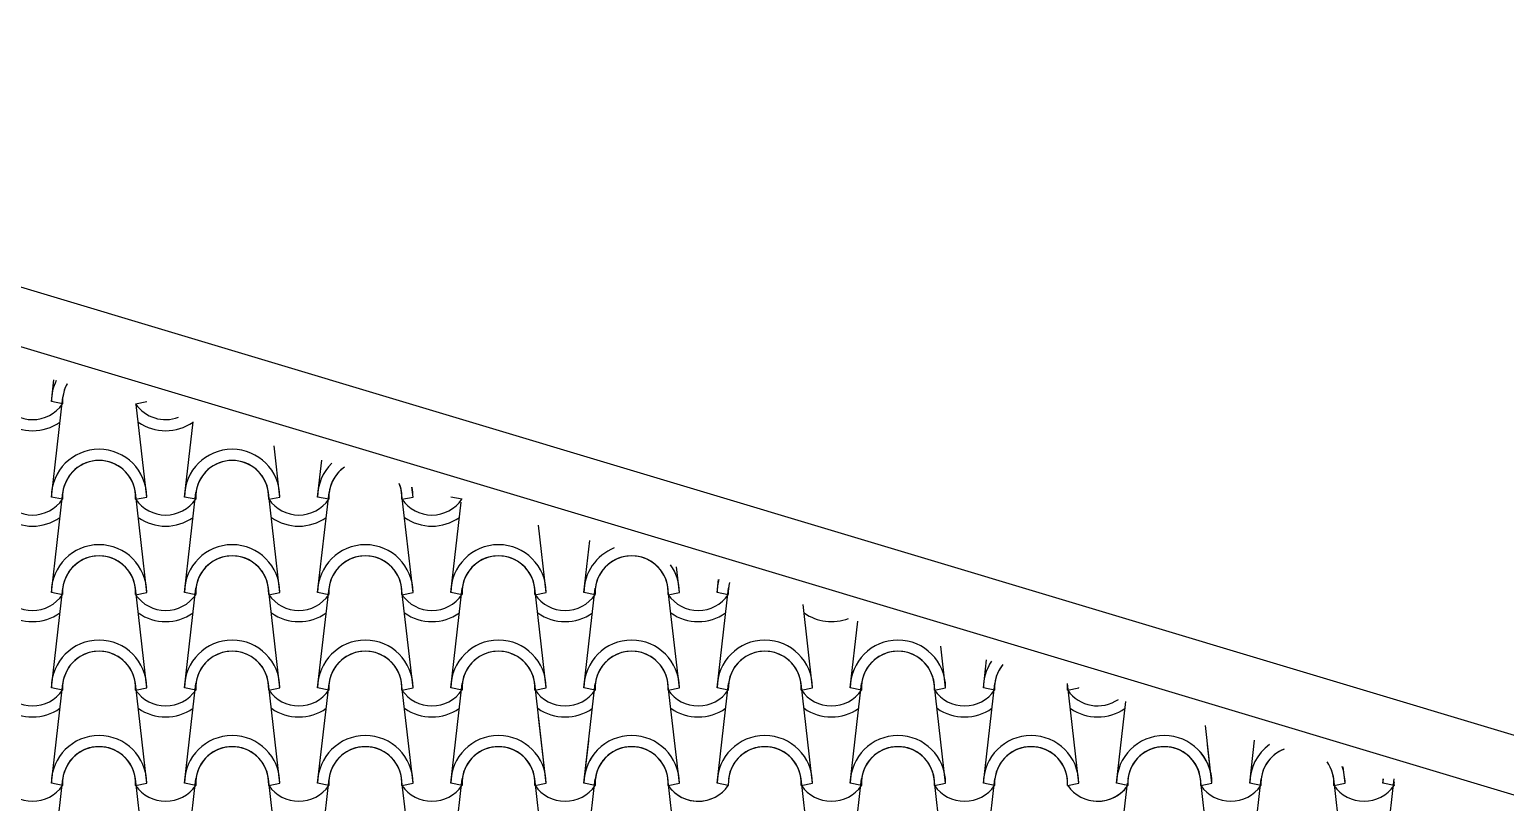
# Model space of a CAD drawing. Header units: millimetres. Extents: x -255 to 41745, y 236 to 29936.
# Drawn here: x 33758 to 35693, y 26005 to 27018 of the extents above; entities that cross this region are included whole.
import ezdxf

# ---------------------------------------------------------------- set-up
doc = ezdxf.new("R2010")
doc.units = ezdxf.units.MM
doc.layers.add('1', color=1, linetype='Continuous')
doc.layers.add('CALIDADES', color=7, linetype='Continuous')

msp = doc.modelspace()

# ---------------------------------------------------------------- linework, layer by layer
at = {"layer": '1'}
for p, q in [((33787, 26530.6), (33790.2, 26559.1)), ((33787, 26530.6), (33790.2, 26559.1)), ((33787, 26405.6), (33801.9, 26536.3)), ((33787, 26405.6), (33801.9, 26536.3)), ((33801.7, 26527.6), (33787, 26530.6)), ((33801.7, 26527.6), (33787, 26530.6)), ((33801.7, 26527.6), (33787, 26530.6)), ((33801.7, 26527.6), (33787, 26530.6)), ((33801.7, 26527.6), (33787, 26530.6)), ((33897.3, 26527.6), (33912, 26530.6)), ((33912, 26405.6), (33898.1, 26526.7)), ((33912, 26405.6), (33898.1, 26526.7)), ((33961.5, 26405.6), (33972.8, 26504.3)), ((33961.5, 26405.6), (33972.8, 26504.3)), ((34086.5, 26405.6), (34078.8, 26472.5)), ((34086.5, 26405.6), (34078.8, 26472.5)), ((34136, 26405.6), (34141.5, 26453.7)), ((34136, 26405.6), (34141.5, 26453.7)), ((33787, 26280.6), (33801.9, 26411.3)), ((33787, 26280.6), (33801.9, 26411.3)), ((33801.7, 26402.6), (33787, 26405.6)), ((33801.7, 26402.6), (33787, 26405.6)), ((33801.7, 26402.6), (33787, 26405.6)), ((33801.7, 26402.6), (33787, 26405.6)), ((33912, 26280.6), (33897.1, 26411.3)), ((33912, 26280.6), (33897.1, 26411.3)), ((33897.3, 26402.6), (33912, 26405.6)), ((33897.3, 26402.6), (33912, 26405.6)), ((33897.3, 26402.6), (33912, 26405.6)), ((33897.3, 26402.6), (33912, 26405.6)), ((33961.5, 26280.6), (33976.4, 26411.3)), ((33961.5, 26280.6), (33976.4, 26411.3)), ((33976.2, 26402.6), (33961.5, 26405.6)), ((33976.2, 26402.6), (33961.5, 26405.6)), ((33976.2, 26402.6), (33961.5, 26405.6)), ((33976.2, 26402.6), (33961.5, 26405.6)), ((34086.5, 26280.6), (34071.6, 26411.3)), ((34086.5, 26280.6), (34071.6, 26411.3)), ((34071.8, 26402.6), (34086.5, 26405.6)), ((34071.8, 26402.6), (34086.5, 26405.6)), ((34071.8, 26402.6), (34086.5, 26405.6)), ((34071.8, 26402.6), (34086.5, 26405.6)), ((34136, 26280.6), (34150.9, 26411.3)), ((34136, 26280.6), (34150.9, 26411.3)), ((34150.7, 26402.6), (34136, 26405.6)), ((34150.7, 26402.6), (34136, 26405.6)), ((34150.7, 26402.6), (34136, 26405.6)), ((34150.7, 26402.6), (34136, 26405.6)), ((34261, 26280.6), (34246.1, 26411.3)), ((34261, 26280.6), (34246.1, 26411.3)), ((34246.3, 26402.6), (34261, 26405.6)), ((34246.3, 26402.6), (34261, 26405.6)), ((34246.3, 26402.6), (34261, 26405.6)), ((34246.3, 26402.6), (34261, 26405.6)), ((34261, 26405.6), (34259.5, 26418.3)), ((34261, 26405.6), (34259.5, 26418.3)), ((34325.2, 26402.6), (34310.5, 26405.6)), ((34325.2, 26402.6), (34310.5, 26405.6)), ((34325.2, 26402.6), (34310.5, 26405.6)), ((34325.2, 26402.6), (34310.5, 26405.6)), ((34310.5, 26280.6), (34324, 26399)), ((34310.5, 26280.6), (34324, 26399)), ((34435.5, 26280.6), (34425.4, 26368.5)), ((34435.5, 26280.6), (34425.4, 26368.5)), ((34485, 26280.6), (34492.7, 26348.4)), ((34485, 26280.6), (34492.7, 26348.4)), ((34485, 26280.6), (34492.7, 26348.4)), ((34610, 26280.6), (34606.1, 26314.3)), ((34610, 26280.6), (34606.1, 26314.3)), ((34610, 26280.6), (34606.1, 26314.3)), ((34659.5, 26280.6), (34661.5, 26297.7)), ((34659.5, 26280.6), (34661.5, 26297.7)), ((34659.5, 26280.6), (34661.5, 26297.7)), ((33787, 26155.6), (33801.9, 26286.3)), ((33787, 26155.6), (33801.9, 26286.3)), ((33801.7, 26277.6), (33787, 26280.6)), ((33801.7, 26277.6), (33787, 26280.6)), ((33801.7, 26277.6), (33787, 26280.6)), ((33801.7, 26277.6), (33787, 26280.6)), ((33912, 26155.6), (33897.1, 26286.3)), ((33912, 26155.6), (33897.1, 26286.3)), ((33897.3, 26277.6), (33912, 26280.6)), ((33897.3, 26277.6), (33912, 26280.6)), ((33897.3, 26277.6), (33912, 26280.6)), ((33897.3, 26277.6), (33912, 26280.6)), ((33961.5, 26155.6), (33976.4, 26286.3)), ((33961.5, 26155.6), (33976.4, 26286.3)), ((33976.2, 26277.6), (33961.5, 26280.6)), ((33976.2, 26277.6), (33961.5, 26280.6)), ((33976.2, 26277.6), (33961.5, 26280.6)), ((33976.2, 26277.6), (33961.5, 26280.6)), ((34086.5, 26155.6), (34071.6, 26286.3)), ((34086.5, 26155.6), (34071.6, 26286.3)), ((34071.8, 26277.6), (34086.5, 26280.6)), ((34071.8, 26277.6), (34086.5, 26280.6)), ((34071.8, 26277.6), (34086.5, 26280.6)), ((34071.8, 26277.6), (34086.5, 26280.6)), ((34136, 26155.6), (34150.9, 26286.3)), ((34136, 26155.6), (34150.9, 26286.3)), ((34150.7, 26277.6), (34136, 26280.6)), ((34150.7, 26277.6), (34136, 26280.6)), ((34150.7, 26277.6), (34136, 26280.6)), ((34150.7, 26277.6), (34136, 26280.6)), ((34261, 26155.6), (34246.1, 26286.3)), ((34261, 26155.6), (34246.1, 26286.3)), ((34246.3, 26277.6), (34261, 26280.6)), ((34246.3, 26277.6), (34261, 26280.6)), ((34246.3, 26277.6), (34261, 26280.6)), ((34246.3, 26277.6), (34261, 26280.6)), ((34310.5, 26155.6), (34325.4, 26286.3)), ((34310.5, 26155.6), (34325.4, 26286.3)), ((34325.2, 26277.6), (34310.5, 26280.6)), ((34325.2, 26277.6), (34310.5, 26280.6)), ((34325.2, 26277.6), (34310.5, 26280.6)), ((34325.2, 26277.6), (34310.5, 26280.6)), ((34435.5, 26155.6), (34420.6, 26286.3)), ((34435.5, 26155.6), (34420.6, 26286.3)), ((34420.8, 26277.6), (34435.5, 26280.6)), ((34420.8, 26277.6), (34435.5, 26280.6)), ((34420.8, 26277.6), (34435.5, 26280.6)), ((34420.8, 26277.6), (34435.5, 26280.6)), ((34485, 26155.6), (34499.9, 26286.3)), ((34485, 26155.6), (34499.9, 26286.3)), ((34485, 26155.6), (34499.9, 26286.3)), ((34499.7, 26277.6), (34485, 26280.6)), ((34499.7, 26277.6), (34485, 26280.6)), ((34499.7, 26277.6), (34485, 26280.6)), ((34499.7, 26277.6), (34485, 26280.6)), ((34499.7, 26277.6), (34485, 26280.6)), ((34499.7, 26277.6), (34485, 26280.6)), ((34610, 26155.6), (34595.1, 26286.3)), ((34610, 26155.6), (34595.1, 26286.3)), ((34610, 26155.6), (34595.1, 26286.3)), ((34595.3, 26277.6), (34610, 26280.6)), ((34595.3, 26277.6), (34610, 26280.6)), ((34595.3, 26277.6), (34610, 26280.6)), ((34595.3, 26277.6), (34610, 26280.6)), ((34595.3, 26277.6), (34610, 26280.6)), ((34595.3, 26277.6), (34610, 26280.6)), ((34659.5, 26155.6), (34674.4, 26286.3)), ((34659.5, 26155.6), (34674.4, 26286.3)), ((34659.5, 26155.6), (34674.4, 26286.3)), ((34674.2, 26277.6), (34659.5, 26280.6)), ((34674.2, 26277.6), (34659.5, 26280.6)), ((34674.2, 26277.6), (34659.5, 26280.6)), ((34674.2, 26277.6), (34659.5, 26280.6)), ((34674.2, 26277.6), (34659.5, 26280.6)), ((34674.2, 26277.6), (34659.5, 26280.6)), ((34784.5, 26155.6), (34772.1, 26264.6)), ((34784.5, 26155.6), (34772.1, 26264.6)), ((34784.5, 26155.6), (34772.1, 26264.6)), ((34834, 26155.6), (34844, 26243)), ((34834, 26155.6), (34844, 26243)), ((34834, 26155.6), (34844, 26243)), ((34959, 26155.6), (34952.7, 26210.3)), ((34959, 26155.6), (34952.7, 26210.3)), ((34959, 26155.6), (34952.7, 26210.3)), ((35008.5, 26155.6), (35012.7, 26192.4)), ((35008.5, 26155.6), (35012.7, 26192.4)), ((35008.5, 26155.6), (35012.7, 26192.4)), ((33787, 26030.6), (33801.9, 26161.3)), ((33787, 26030.6), (33801.9, 26161.3)), ((33801.7, 26152.6), (33787, 26155.6)), ((33801.7, 26152.6), (33787, 26155.6)), ((33801.7, 26152.6), (33787, 26155.6)), ((33801.7, 26152.6), (33787, 26155.6)), ((33912, 26030.6), (33897.1, 26161.3)), ((33912, 26030.6), (33897.1, 26161.3)), ((33897.3, 26152.6), (33912, 26155.6)), ((33897.3, 26152.6), (33912, 26155.6)), ((33897.3, 26152.6), (33912, 26155.6)), ((33897.3, 26152.6), (33912, 26155.6)), ((33961.5, 26030.6), (33976.4, 26161.3)), ((33961.5, 26030.6), (33976.4, 26161.3)), ((33976.2, 26152.6), (33961.5, 26155.6)), ((33976.2, 26152.6), (33961.5, 26155.6)), ((33976.2, 26152.6), (33961.5, 26155.6)), ((33976.2, 26152.6), (33961.5, 26155.6)), ((34086.5, 26030.6), (34071.6, 26161.3)), ((34086.5, 26030.6), (34071.6, 26161.3)), ((34071.8, 26152.6), (34086.5, 26155.6)), ((34071.8, 26152.6), (34086.5, 26155.6)), ((34071.8, 26152.6), (34086.5, 26155.6)), ((34071.8, 26152.6), (34086.5, 26155.6)), ((34136, 26030.6), (34150.9, 26161.3)), ((34136, 26030.6), (34150.9, 26161.3)), ((34150.7, 26152.6), (34136, 26155.6)), ((34150.7, 26152.6), (34136, 26155.6)), ((34150.7, 26152.6), (34136, 26155.6)), ((34150.7, 26152.6), (34136, 26155.6)), ((34261, 26030.6), (34246.1, 26161.3)), ((34261, 26030.6), (34246.1, 26161.3)), ((34246.3, 26152.6), (34261, 26155.6)), ((34246.3, 26152.6), (34261, 26155.6)), ((34246.3, 26152.6), (34261, 26155.6)), ((34246.3, 26152.6), (34261, 26155.6)), ((34310.5, 26030.6), (34325.4, 26161.3)), ((34310.5, 26030.6), (34325.4, 26161.3)), ((34325.2, 26152.6), (34310.5, 26155.6)), ((34325.2, 26152.6), (34310.5, 26155.6)), ((34325.2, 26152.6), (34310.5, 26155.6)), ((34325.2, 26152.6), (34310.5, 26155.6)), ((34435.5, 26030.6), (34420.6, 26161.3)), ((34435.5, 26030.6), (34420.6, 26161.3)), ((34420.8, 26152.6), (34435.5, 26155.6)), ((34420.8, 26152.6), (34435.5, 26155.6)), ((34420.8, 26152.6), (34435.5, 26155.6)), ((34420.8, 26152.6), (34435.5, 26155.6)), ((34485, 26030.6), (34499.9, 26161.3)), ((34485, 26030.6), (34499.9, 26161.3)), ((34485, 26030.6), (34499.9, 26161.3)), ((34499.7, 26152.6), (34485, 26155.6)), ((34499.7, 26152.6), (34485, 26155.6)), ((34499.7, 26152.6), (34485, 26155.6)), ((34499.7, 26152.6), (34485, 26155.6)), ((34499.7, 26152.6), (34485, 26155.6)), ((34499.7, 26152.6), (34485, 26155.6)), ((34610, 26030.6), (34595.1, 26161.3)), ((34610, 26030.6), (34595.1, 26161.3)), ((34610, 26030.6), (34595.1, 26161.3)), ((34595.3, 26152.6), (34610, 26155.6)), ((34595.3, 26152.6), (34610, 26155.6)), ((34595.3, 26152.6), (34610, 26155.6)), ((34595.3, 26152.6), (34610, 26155.6)), ((34595.3, 26152.6), (34610, 26155.6)), ((34595.3, 26152.6), (34610, 26155.6)), ((34659.5, 26030.6), (34674.4, 26161.3)), ((34659.5, 26030.6), (34674.4, 26161.3)), ((34659.5, 26030.6), (34674.4, 26161.3)), ((34674.2, 26152.6), (34659.5, 26155.6)), ((34674.2, 26152.6), (34659.5, 26155.6)), ((34674.2, 26152.6), (34659.5, 26155.6)), ((34674.2, 26152.6), (34659.5, 26155.6)), ((34674.2, 26152.6), (34659.5, 26155.6)), ((34674.2, 26152.6), (34659.5, 26155.6)), ((34784.5, 26030.6), (34769.6, 26161.3)), ((34784.5, 26030.6), (34769.6, 26161.3)), ((34784.5, 26030.6), (34769.6, 26161.3)), ((34769.8, 26152.6), (34784.5, 26155.6)), ((34769.8, 26152.6), (34784.5, 26155.6)), ((34769.8, 26152.6), (34784.5, 26155.6)), ((34769.8, 26152.6), (34784.5, 26155.6)), ((34769.8, 26152.6), (34784.5, 26155.6)), ((34769.8, 26152.6), (34784.5, 26155.6)), ((34834, 26030.6), (34848.9, 26161.3)), ((34834, 26030.6), (34848.9, 26161.3)), ((34834, 26030.6), (34848.9, 26161.3)), ((34848.7, 26152.6), (34834, 26155.6)), ((34848.7, 26152.6), (34834, 26155.6)), ((34848.7, 26152.6), (34834, 26155.6)), ((34848.7, 26152.6), (34834, 26155.6)), ((34848.7, 26152.6), (34834, 26155.6)), ((34848.7, 26152.6), (34834, 26155.6)), ((34959, 26030.6), (34944.1, 26161.3)), ((34959, 26030.6), (34944.1, 26161.3)), ((34959, 26030.6), (34944.1, 26161.3)), ((34944.3, 26152.6), (34959, 26155.6)), ((34944.3, 26152.6), (34959, 26155.6)), ((34944.3, 26152.6), (34959, 26155.6)), ((34944.3, 26152.6), (34959, 26155.6)), ((34944.3, 26152.6), (34959, 26155.6)), ((34944.3, 26152.6), (34959, 26155.6)), ((35008.5, 26030.6), (35023.4, 26161.3)), ((35008.5, 26030.6), (35023.4, 26161.3)), ((35008.5, 26030.6), (35023.4, 26161.3)), ((35023.2, 26152.6), (35008.5, 26155.6)), ((35023.2, 26152.6), (35008.5, 26155.6)), ((35023.2, 26152.6), (35008.5, 26155.6)), ((35023.2, 26152.6), (35008.5, 26155.6)), ((35023.2, 26152.6), (35008.5, 26155.6)), ((35023.2, 26152.6), (35008.5, 26155.6)), ((35133.5, 26030.6), (35118.6, 26161.3)), ((35133.5, 26030.6), (35118.6, 26161.3)), ((35118.8, 26152.6), (35133.5, 26155.6)), ((35118.8, 26152.6), (35133.5, 26155.6)), ((35118.8, 26152.6), (35133.5, 26155.6)), ((35118.8, 26152.6), (35133.5, 26155.6)), ((35133.5, 26155.6), (35133.4, 26156.1)), ((35133.5, 26155.6), (35133.4, 26156.1)), ((35183, 26030.6), (35195.2, 26137.6)), ((35183, 26030.6), (35195.2, 26137.6)), ((34435.5, 26030.6), (34425.6, 26117.6)), ((34485, 26030.6), (34494.2, 26111.4)), ((35308, 26030.6), (35299.4, 26106.4)), ((35308, 26030.6), (35299.4, 26106.4)), ((34485, 26030.6), (34491.4, 26086.3)), ((35308, 26030.6), (35302.3, 26080.7)), ((35357.5, 26030.6), (35364, 26087)), ((35357.5, 26030.6), (35364, 26087)), ((35357.5, 26030.6), (35364, 26087)), ((33787, 25905.6), (33801.9, 26036.3)), ((33912, 25905.6), (33897.1, 26036.3)), ((33961.5, 25905.6), (33976.4, 26036.3)), ((34086.5, 25905.6), (34071.6, 26036.3)), ((34136, 25905.6), (34150.9, 26036.3)), ((34261, 25905.6), (34246.1, 26036.3)), ((34310.5, 25905.6), (34325.4, 26036.3)), ((34435.5, 25905.6), (34420.6, 26036.3)), ((34485, 25905.6), (34499.9, 26036.3)), ((34610, 25905.6), (34595.1, 26036.3)), ((34784.5, 25905.6), (34769.6, 26036.3)), ((34784.5, 25905.6), (34769.6, 26036.3)), ((34834, 25905.6), (34848.9, 26036.3)), ((34834, 25905.6), (34848.9, 26036.3)), ((34959, 25905.6), (34944.1, 26036.3)), ((35008.5, 25905.6), (35023.4, 26036.3)), ((35308, 25905.6), (35293.1, 26036.3)), ((35357.5, 25905.6), (35372.4, 26036.3)), ((35482.5, 25905.6), (35467.6, 26036.3)), ((35482.5, 26030.6), (35480, 26052.2)), ((35482.5, 26030.6), (35480, 26052.2)), ((35482.5, 26030.6), (35480, 26052.2)), ((35532, 26030.6), (35532.7, 26036.4)), ((35532, 26030.6), (35532.7, 26036.4)), ((35532, 26030.6), (35532.7, 26036.4)), ((35532, 25905.6), (35546.9, 26036.3)), ((33801.7, 26027.6), (33787, 26030.6)), ((33801.7, 26027.6), (33787, 26030.6)), ((33801.7, 26027.6), (33787, 26030.6)), ((33801.7, 26027.6), (33787, 26030.6)), ((33801.7, 26027.6), (33787, 26030.6)), ((33897.3, 26027.6), (33912, 26030.6)), ((33897.3, 26027.6), (33912, 26030.6)), ((33897.3, 26027.6), (33912, 26030.6)), ((33897.3, 26027.6), (33912, 26030.6)), ((33897.3, 26027.6), (33912, 26030.6)), ((33976.2, 26027.6), (33961.5, 26030.6)), ((33976.2, 26027.6), (33961.5, 26030.6)), ((33976.2, 26027.6), (33961.5, 26030.6)), ((33976.2, 26027.6), (33961.5, 26030.6)), ((33976.2, 26027.6), (33961.5, 26030.6)), ((34071.8, 26027.6), (34086.5, 26030.6)), ((34071.8, 26027.6), (34086.5, 26030.6)), ((34071.8, 26027.6), (34086.5, 26030.6)), ((34071.8, 26027.6), (34086.5, 26030.6)), ((34071.8, 26027.6), (34086.5, 26030.6)), ((34150.7, 26027.6), (34136, 26030.6)), ((34150.7, 26027.6), (34136, 26030.6)), ((34150.7, 26027.6), (34136, 26030.6)), ((34150.7, 26027.6), (34136, 26030.6)), ((34150.7, 26027.6), (34136, 26030.6)), ((34246.3, 26027.6), (34261, 26030.6)), ((34246.3, 26027.6), (34261, 26030.6)), ((34246.3, 26027.6), (34261, 26030.6)), ((34246.3, 26027.6), (34261, 26030.6)), ((34246.3, 26027.6), (34261, 26030.6)), ((34325.2, 26027.6), (34310.5, 26030.6)), ((34325.2, 26027.6), (34310.5, 26030.6)), ((34325.2, 26027.6), (34310.5, 26030.6)), ((34325.2, 26027.6), (34310.5, 26030.6)), ((34325.2, 26027.6), (34310.5, 26030.6)), ((34420.8, 26027.6), (34435.5, 26030.6)), ((34420.8, 26027.6), (34435.5, 26030.6)), ((34420.8, 26027.6), (34435.5, 26030.6)), ((34420.8, 26027.6), (34435.5, 26030.6)), ((34420.8, 26027.6), (34435.5, 26030.6)), ((34499.7, 26027.6), (34485, 26030.6)), ((34499.7, 26027.6), (34485, 26030.6)), ((34499.7, 26027.6), (34485, 26030.6)), ((34499.7, 26027.6), (34485, 26030.6)), ((34499.7, 26027.6), (34485, 26030.6)), ((34499.7, 26027.6), (34485, 26030.6)), ((34499.7, 26027.6), (34485, 26030.6)), ((34499.7, 26027.6), (34485, 26030.6)), ((34595.3, 26027.6), (34610, 26030.6)), ((34595.3, 26027.6), (34610, 26030.6)), ((34595.3, 26027.6), (34610, 26030.6)), ((34595.3, 26027.6), (34610, 26030.6)), ((34595.3, 26027.6), (34610, 26030.6)), ((34595.3, 26027.6), (34610, 26030.6)), ((34674.2, 26027.6), (34659.5, 26030.6)), ((34674.2, 26027.6), (34659.5, 26030.6)), ((34674.2, 26027.6), (34659.5, 26030.6)), ((34674.2, 26027.6), (34659.5, 26030.6)), ((34674.2, 26027.6), (34659.5, 26030.6)), ((34674.2, 26027.6), (34659.5, 26030.6)), ((34769.8, 26027.6), (34784.5, 26030.6)), ((34769.8, 26027.6), (34784.5, 26030.6)), ((34769.8, 26027.6), (34784.5, 26030.6)), ((34769.8, 26027.6), (34784.5, 26030.6)), ((34769.8, 26027.6), (34784.5, 26030.6)), ((34769.8, 26027.6), (34784.5, 26030.6)), ((34769.8, 26027.6), (34784.5, 26030.6)), ((34769.8, 26027.6), (34784.5, 26030.6)), ((34769.8, 26027.6), (34784.5, 26030.6)), ((34769.8, 26027.6), (34784.5, 26030.6)), ((34848.7, 26027.6), (34834, 26030.6)), ((34848.7, 26027.6), (34834, 26030.6)), ((34848.7, 26027.6), (34834, 26030.6)), ((34848.7, 26027.6), (34834, 26030.6)), ((34848.7, 26027.6), (34834, 26030.6)), ((34848.7, 26027.6), (34834, 26030.6)), ((34848.7, 26027.6), (34834, 26030.6)), ((34848.7, 26027.6), (34834, 26030.6)), ((34848.7, 26027.6), (34834, 26030.6)), ((34848.7, 26027.6), (34834, 26030.6)), ((34944.3, 26027.6), (34959, 26030.6)), ((34944.3, 26027.6), (34959, 26030.6)), ((34944.3, 26027.6), (34959, 26030.6)), ((34944.3, 26027.6), (34959, 26030.6)), ((34944.3, 26027.6), (34959, 26030.6)), ((34944.3, 26027.6), (34959, 26030.6)), ((34944.3, 26027.6), (34959, 26030.6)), ((34944.3, 26027.6), (34959, 26030.6)), ((34944.3, 26027.6), (34959, 26030.6)), ((35023.2, 26027.6), (35008.5, 26030.6)), ((35023.2, 26027.6), (35008.5, 26030.6)), ((35023.2, 26027.6), (35008.5, 26030.6)), ((35023.2, 26027.6), (35008.5, 26030.6)), ((35023.2, 26027.6), (35008.5, 26030.6)), ((35023.2, 26027.6), (35008.5, 26030.6)), ((35023.2, 26027.6), (35008.5, 26030.6)), ((35023.2, 26027.6), (35008.5, 26030.6)), ((35023.2, 26027.6), (35008.5, 26030.6)), ((35118.8, 26027.6), (35133.5, 26030.6)), ((35118.8, 26027.6), (35133.5, 26030.6)), ((35118.8, 26027.6), (35133.5, 26030.6)), ((35118.8, 26027.6), (35133.5, 26030.6)), ((35118.8, 26027.6), (35133.5, 26030.6)), ((35183, 25905.6), (35197.3, 26030.7)), ((35197.7, 26027.6), (35183, 26030.6)), ((35197.7, 26027.6), (35183, 26030.6)), ((35197.7, 26027.6), (35183, 26030.6)), ((35197.7, 26027.6), (35183, 26030.6)), ((35197.7, 26027.6), (35183, 26030.6)), ((35197.7, 26027.6), (35192.8, 26028.6)), ((35197.7, 26027.6), (35192.8, 26028.6)), ((35293.3, 26027.6), (35308, 26030.6)), ((35293.3, 26027.6), (35308, 26030.6)), ((35293.3, 26027.6), (35308, 26030.6)), ((35293.3, 26027.6), (35308, 26030.6)), ((35293.3, 26027.6), (35308, 26030.6)), ((35293.3, 26027.6), (35308, 26030.6)), ((35293.3, 26027.6), (35308, 26030.6)), ((35372.2, 26027.6), (35357.5, 26030.6)), ((35372.2, 26027.6), (35357.5, 26030.6)), ((35372.2, 26027.6), (35357.5, 26030.6)), ((35372.2, 26027.6), (35357.5, 26030.6)), ((35372.2, 26027.6), (35357.5, 26030.6)), ((35372.2, 26027.6), (35357.5, 26030.6)), ((35372.2, 26027.6), (35357.5, 26030.6)), ((35467.8, 26027.6), (35482.5, 26030.6)), ((35467.8, 26027.6), (35482.5, 26030.6)), ((35467.8, 26027.6), (35482.5, 26030.6)), ((35467.8, 26027.6), (35482.5, 26030.6)), ((35467.8, 26027.6), (35482.5, 26030.6)), ((35467.8, 26027.6), (35482.5, 26030.6)), ((35467.8, 26027.6), (35482.5, 26030.6)), ((35546.7, 26027.6), (35532, 26030.6)), ((35546.7, 26027.6), (35532, 26030.6)), ((35546.7, 26027.6), (35532, 26030.6)), ((35546.7, 26027.6), (35532, 26030.6)), ((35546.7, 26027.6), (35532, 26030.6)), ((35546.7, 26027.6), (35532, 26030.6)), ((35546.7, 26027.6), (35532, 26030.6))]:
    msp.add_line(p, q, dxfattribs=at)
for centre, radius, start, end in [((33849.5, 26530.6), 62.5, 153.7945, 180), ((33849.5, 26530.6), 62.5, 153.7945, 180), ((33849.5, 26530.6), 62.5, 153.7945, 180), ((33849.5, 26530.6), 62.5, 153.7945, 180), ((33849.5, 26530.6), 62.5, 153.7945, 180), ((33849.5, 26530.6), 47.9, 150.8606, 183.5113), ((33849.5, 26530.6), 47.9, 150.8606, 183.5113), ((33849.5, 26530.6), 47.9, 150.8606, 183.5113), ((33849.5, 26530.6), 47.9, 150.8606, 183.5113), ((33849.5, 26530.6), 47.9, 150.8606, 183.5113), ((33849.5, 26530.6), 47.9, 150.8606, 173.162), ((33849.5, 26530.6), 47.9, 150.8606, 173.162), ((33762.3, 26554.9), 47.9, 214.756, 325.244), ((33762.3, 26554.9), 47.9, 214.756, 325.244), ((33936.8, 26554.9), 47.9, 214.756, 290.5949), ((33936.8, 26554.9), 47.9, 214.756, 290.5949), ((33936.8, 26554.9), 47.9, 214.756, 290.5949), ((33936.8, 26554.9), 47.9, 214.756, 290.5949), ((33936.8, 26554.9), 47.9, 214.756, 290.5949), ((33762.3, 26554.9), 62.5, 234.9308, 305.0692), ((33936.8, 26554.9), 62.5, 234.9308, 305.0692), ((33936.8, 26554.9), 62.5, 234.9308, 305.0692), ((33849.5, 26405.6), 62.5, 0, 180), ((33849.5, 26405.6), 62.5, 0, 180), ((33849.5, 26405.6), 62.5, 0, 180), ((33849.5, 26405.6), 62.5, 0, 180), ((34024, 26405.6), 62.5, 0, 180), ((34024, 26405.6), 62.5, 0, 180), ((34024, 26405.6), 62.5, 0, 180), ((34024, 26405.6), 62.5, 0, 180), ((33849.5, 26405.6), 47.9, 356.4887, 183.5113), ((33849.5, 26405.6), 47.9, 356.4887, 183.5113), ((33849.5, 26405.6), 47.9, 356.4887, 183.5113), ((33849.5, 26405.6), 47.9, 356.4887, 183.5113), ((33849.5, 26405.6), 47.9, 6.838, 173.162), ((33849.5, 26405.6), 47.9, 6.838, 173.162), ((34024, 26405.6), 47.9, 356.4887, 183.5113), ((34024, 26405.6), 47.9, 356.4887, 183.5113), ((34024, 26405.6), 47.9, 356.4887, 183.5113), ((34024, 26405.6), 47.9, 356.4887, 183.5113), ((34024, 26405.6), 47.9, 6.838, 173.162), ((34024, 26405.6), 47.9, 6.838, 173.162), ((34198.5, 26405.6), 62.5, 134.8616, 180), ((34198.5, 26405.6), 62.5, 134.8616, 180), ((34198.5, 26405.6), 62.5, 134.8616, 180), ((34198.5, 26405.6), 62.5, 134.8616, 180), ((34198.5, 26405.6), 47.9, 124.8997, 183.5113), ((34198.5, 26405.6), 47.9, 124.8997, 183.5113), ((34198.5, 26405.6), 47.9, 124.8997, 183.5113), ((34198.5, 26405.6), 47.9, 124.8997, 183.5113), ((34198.5, 26405.6), 47.9, 124.8997, 173.162), ((34198.5, 26405.6), 47.9, 124.8997, 173.162), ((34198.5, 26405.6), 47.9, 356.4887, 21.7019), ((34198.5, 26405.6), 47.9, 356.4887, 21.7019), ((34198.5, 26405.6), 47.9, 6.838, 21.7019), ((34198.5, 26405.6), 47.9, 356.4887, 21.7019), ((34198.5, 26405.6), 47.9, 356.4887, 21.7019), ((34198.5, 26405.6), 47.9, 6.838, 21.7019), ((34198.5, 26405.6), 62.5, 0, 11.7399), ((34198.5, 26405.6), 62.5, 0, 11.7399), ((34198.5, 26405.6), 62.5, 0, 11.7399), ((34198.5, 26405.6), 62.5, 0, 11.7399), ((33762.3, 26429.9), 47.9, 214.756, 325.244), ((33762.3, 26429.9), 47.9, 214.756, 325.244), ((33936.8, 26429.9), 47.9, 214.756, 325.244), ((33936.8, 26429.9), 47.9, 214.756, 325.244), ((33936.8, 26429.9), 47.9, 214.756, 325.244), ((33936.8, 26429.9), 47.9, 214.756, 325.244), ((34111.3, 26429.9), 47.9, 214.756, 325.244), ((34111.3, 26429.9), 47.9, 214.756, 325.244), ((34111.3, 26429.9), 47.9, 214.756, 325.244), ((34111.3, 26429.9), 47.9, 214.756, 325.244), ((34285.8, 26429.9), 47.9, 214.756, 325.244), ((34285.8, 26429.9), 47.9, 214.756, 325.244), ((34285.8, 26429.9), 47.9, 214.756, 325.244), ((34285.8, 26429.9), 47.9, 214.756, 325.244), ((33762.3, 26429.9), 62.5, 234.9308, 305.0692), ((33936.8, 26429.9), 62.5, 234.9308, 305.0692), ((33936.8, 26429.9), 62.5, 234.9308, 305.0692), ((34111.3, 26429.9), 62.5, 234.9308, 305.0692), ((34111.3, 26429.9), 62.5, 234.9308, 305.0692), ((34285.8, 26429.9), 62.5, 234.9308, 305.0692), ((34285.8, 26429.9), 62.5, 234.9308, 305.0692), ((33849.5, 26280.6), 62.5, 0, 180), ((33849.5, 26280.6), 62.5, 0, 180), ((33849.5, 26280.6), 62.5, 0, 180), ((33849.5, 26280.6), 62.5, 0, 180), ((33849.5, 26280.6), 47.9, 356.4887, 183.5113), ((33849.5, 26280.6), 47.9, 356.4887, 183.5113), ((33849.5, 26280.6), 47.9, 356.4887, 183.5113), ((33849.5, 26280.6), 47.9, 356.4887, 183.5113), ((33849.5, 26280.6), 47.9, 6.838, 173.162), ((33849.5, 26280.6), 47.9, 6.838, 173.162), ((34024, 26280.6), 62.5, 0, 180), ((34024, 26280.6), 62.5, 0, 180), ((34024, 26280.6), 62.5, 0, 180), ((34024, 26280.6), 62.5, 0, 180), ((34024, 26280.6), 47.9, 356.4887, 183.5113), ((34024, 26280.6), 47.9, 356.4887, 183.5113), ((34024, 26280.6), 47.9, 356.4887, 183.5113), ((34024, 26280.6), 47.9, 356.4887, 183.5113), ((34024, 26280.6), 47.9, 6.838, 173.162), ((34024, 26280.6), 47.9, 6.838, 173.162), ((34198.5, 26280.6), 62.5, 0, 180), ((34198.5, 26280.6), 62.5, 0, 180), ((34198.5, 26280.6), 62.5, 0, 180), ((34198.5, 26280.6), 62.5, 0, 180), ((34198.5, 26280.6), 47.9, 356.4887, 183.5113), ((34198.5, 26280.6), 47.9, 356.4887, 183.5113), ((34198.5, 26280.6), 47.9, 356.4887, 183.5113), ((34198.5, 26280.6), 47.9, 356.4887, 183.5113), ((34198.5, 26280.6), 47.9, 6.838, 173.162), ((34198.5, 26280.6), 47.9, 6.838, 173.162), ((34373, 26280.6), 62.5, 0, 180), ((34373, 26280.6), 62.5, 0, 180), ((34373, 26280.6), 62.5, 0, 180), ((34373, 26280.6), 62.5, 0, 180), ((34373, 26280.6), 47.9, 356.4887, 183.5113), ((34373, 26280.6), 47.9, 356.4887, 183.5113), ((34373, 26280.6), 47.9, 356.4887, 183.5113), ((34373, 26280.6), 47.9, 356.4887, 183.5113), ((34373, 26280.6), 47.9, 6.838, 173.162), ((34373, 26280.6), 47.9, 6.838, 173.162), ((34547.5, 26280.6), 62.5, 111.3674, 180), ((34547.5, 26280.6), 62.5, 111.3674, 180), ((34547.5, 26280.6), 62.5, 111.3674, 180), ((34547.5, 26280.6), 62.5, 111.3674, 180), ((34547.5, 26280.6), 62.5, 111.3674, 180), ((34547.5, 26280.6), 62.5, 111.3674, 180), ((34547.5, 26280.6), 47.9, 356.4887, 183.5113), ((34547.5, 26280.6), 47.9, 356.4887, 183.5113), ((34547.5, 26280.6), 47.9, 356.4887, 183.5113), ((34547.5, 26280.6), 47.9, 356.4887, 183.5113), ((34547.5, 26280.6), 47.9, 356.4887, 183.5113), ((34547.5, 26280.6), 47.9, 356.4887, 183.5113), ((34547.5, 26280.6), 47.9, 6.838, 173.162), ((34547.5, 26280.6), 47.9, 6.838, 173.162), ((34547.5, 26280.6), 47.9, 6.838, 173.162), ((34547.5, 26280.6), 62.5, 0, 35.2341), ((34547.5, 26280.6), 62.5, 0, 35.2341), ((34547.5, 26280.6), 62.5, 0, 35.2341), ((34547.5, 26280.6), 62.5, 0, 35.2341), ((34547.5, 26280.6), 62.5, 0, 35.2341), ((34547.5, 26280.6), 62.5, 0, 35.2341), ((34722, 26280.6), 62.5, 164.1601, 180), ((34722, 26280.6), 62.5, 164.1601, 180), ((34722, 26280.6), 62.5, 164.1601, 180), ((34722, 26280.6), 62.5, 164.1601, 180), ((34722, 26280.6), 62.5, 164.1601, 180), ((34722, 26280.6), 62.5, 164.1601, 180), ((34722, 26280.6), 47.9, 164.4216, 183.5113), ((34722, 26280.6), 47.9, 164.4216, 183.5113), ((34722, 26280.6), 47.9, 164.4216, 183.5113), ((34722, 26280.6), 47.9, 164.4216, 183.5113), ((34722, 26280.6), 47.9, 164.4216, 183.5113), ((34722, 26280.6), 47.9, 164.4216, 183.5113), ((34722, 26280.6), 47.9, 164.4216, 173.162), ((34722, 26280.6), 47.9, 164.4216, 173.162), ((34722, 26280.6), 47.9, 164.4216, 173.162), ((33762.3, 26304.9), 47.9, 214.756, 325.244), ((33762.3, 26304.9), 47.9, 214.756, 325.244), ((33936.8, 26304.9), 47.9, 214.756, 325.244), ((33936.8, 26304.9), 47.9, 214.756, 325.244), ((33936.8, 26304.9), 47.9, 214.756, 325.244), ((33936.8, 26304.9), 47.9, 214.756, 325.244), ((34111.3, 26304.9), 47.9, 214.756, 325.244), ((34111.3, 26304.9), 47.9, 214.756, 325.244), ((34111.3, 26304.9), 47.9, 214.756, 325.244), ((34111.3, 26304.9), 47.9, 214.756, 325.244), ((34285.8, 26304.9), 47.9, 214.756, 325.244), ((34285.8, 26304.9), 47.9, 214.756, 325.244), ((34285.8, 26304.9), 47.9, 214.756, 325.244), ((34285.8, 26304.9), 47.9, 214.756, 325.244), ((34460.3, 26304.9), 47.9, 214.756, 325.244), ((34460.3, 26304.9), 47.9, 214.756, 325.244), ((34460.3, 26304.9), 47.9, 214.756, 325.244), ((34460.3, 26304.9), 47.9, 214.756, 325.244), ((34634.8, 26304.9), 47.9, 214.756, 325.244), ((34634.8, 26304.9), 47.9, 214.756, 325.244), ((34634.8, 26304.9), 47.9, 214.756, 325.244), ((34634.8, 26304.9), 47.9, 214.756, 325.244), ((34634.8, 26304.9), 47.9, 214.756, 325.244), ((34634.8, 26304.9), 47.9, 214.756, 325.244), ((33762.3, 26304.9), 62.5, 234.9308, 305.0692), ((33936.8, 26304.9), 62.5, 234.9308, 305.0692), ((33936.8, 26304.9), 62.5, 234.9308, 305.0692), ((34111.3, 26304.9), 62.5, 234.9308, 305.0692), ((34111.3, 26304.9), 62.5, 234.9308, 305.0692), ((34285.8, 26304.9), 62.5, 234.9308, 305.0692), ((34285.8, 26304.9), 62.5, 234.9308, 305.0692), ((34460.3, 26304.9), 62.5, 234.9308, 305.0692), ((34460.3, 26304.9), 62.5, 234.9308, 305.0692), ((34634.8, 26304.9), 62.5, 234.9308, 305.0692), ((34634.8, 26304.9), 62.5, 234.9308, 305.0692), ((34634.8, 26304.9), 62.5, 234.9308, 305.0692), ((34809.3, 26304.9), 62.5, 234.9308, 291.1094), ((34809.3, 26304.9), 62.5, 234.9308, 291.1094), ((34809.3, 26304.9), 62.5, 234.9308, 291.1094), ((33849.5, 26155.6), 62.5, 0, 180), ((33849.5, 26155.6), 62.5, 0, 180), ((33849.5, 26155.6), 62.5, 0, 180), ((33849.5, 26155.6), 62.5, 0, 180), ((34024, 26155.6), 62.5, 0, 180), ((34024, 26155.6), 62.5, 0, 180), ((34024, 26155.6), 62.5, 0, 180), ((34024, 26155.6), 62.5, 0, 180), ((34198.5, 26155.6), 62.5, 0, 180), ((34198.5, 26155.6), 62.5, 0, 180), ((34198.5, 26155.6), 62.5, 0, 180), ((34198.5, 26155.6), 62.5, 0, 180), ((34373, 26155.6), 62.5, 0, 180), ((34373, 26155.6), 62.5, 0, 180), ((34373, 26155.6), 62.5, 0, 180), ((34373, 26155.6), 62.5, 0, 180), ((34547.5, 26155.6), 62.5, 0, 180), ((34547.5, 26155.6), 62.5, 0, 180), ((34547.5, 26155.6), 62.5, 0, 180), ((34547.5, 26155.6), 62.5, 0, 180), ((34547.5, 26155.6), 62.5, 0, 180), ((34547.5, 26155.6), 62.5, 0, 180), ((34722, 26155.6), 62.5, 0, 180), ((34722, 26155.6), 62.5, 0, 180), ((34722, 26155.6), 62.5, 0, 180), ((34722, 26155.6), 62.5, 0, 180), ((34722, 26155.6), 62.5, 0, 180), ((34722, 26155.6), 62.5, 0, 180), ((34896.5, 26155.6), 62.5, 0, 180), ((34896.5, 26155.6), 62.5, 0, 180), ((34896.5, 26155.6), 62.5, 0, 180), ((34896.5, 26155.6), 62.5, 0, 180), ((33849.5, 26155.6), 47.9, 356.4887, 183.5113), ((33849.5, 26155.6), 47.9, 356.4887, 183.5113), ((33849.5, 26155.6), 47.9, 356.4887, 183.5113), ((33849.5, 26155.6), 47.9, 356.4887, 183.5113), ((33849.5, 26155.6), 47.9, 6.838, 173.162), ((33849.5, 26155.6), 47.9, 6.838, 173.162), ((34024, 26155.6), 47.9, 356.4887, 183.5113), ((34024, 26155.6), 47.9, 356.4887, 183.5113), ((34024, 26155.6), 47.9, 356.4887, 183.5113), ((34024, 26155.6), 47.9, 356.4887, 183.5113), ((34024, 26155.6), 47.9, 6.838, 173.162), ((34024, 26155.6), 47.9, 6.838, 173.162), ((34198.5, 26155.6), 47.9, 356.4887, 183.5113), ((34198.5, 26155.6), 47.9, 356.4887, 183.5113), ((34198.5, 26155.6), 47.9, 356.4887, 183.5113), ((34198.5, 26155.6), 47.9, 356.4887, 183.5113), ((34198.5, 26155.6), 47.9, 6.838, 173.162), ((34198.5, 26155.6), 47.9, 6.838, 173.162), ((34373, 26155.6), 47.9, 356.4887, 183.5113), ((34373, 26155.6), 47.9, 356.4887, 183.5113), ((34373, 26155.6), 47.9, 356.4887, 183.5113), ((34373, 26155.6), 47.9, 356.4887, 183.5113), ((34373, 26155.6), 47.9, 6.838, 173.162), ((34373, 26155.6), 47.9, 6.838, 173.162), ((34547.5, 26155.6), 47.9, 356.4887, 183.5113), ((34547.5, 26155.6), 47.9, 356.4887, 183.5113), ((34547.5, 26155.6), 47.9, 356.4887, 183.5113), ((34547.5, 26155.6), 47.9, 356.4887, 183.5113), ((34547.5, 26155.6), 47.9, 356.4887, 183.5113), ((34547.5, 26155.6), 47.9, 356.4887, 183.5113), ((34547.5, 26155.6), 47.9, 6.838, 173.162), ((34547.5, 26155.6), 47.9, 6.838, 173.162), ((34547.5, 26155.6), 47.9, 6.838, 173.162), ((34722, 26155.6), 47.9, 356.4887, 183.5113), ((34722, 26155.6), 47.9, 356.4887, 183.5113), ((34722, 26155.6), 47.9, 356.4887, 183.5113), ((34722, 26155.6), 47.9, 356.4887, 183.5113), ((34722, 26155.6), 47.9, 356.4887, 183.5113), ((34722, 26155.6), 47.9, 356.4887, 183.5113), ((34722, 26155.6), 47.9, 6.838, 173.162), ((34722, 26155.6), 47.9, 6.838, 173.162), ((34722, 26155.6), 47.9, 6.838, 173.162), ((34896.5, 26155.6), 47.9, 356.4887, 183.5113), ((34896.5, 26155.6), 47.9, 356.4887, 183.5113), ((34896.5, 26155.6), 47.9, 356.4887, 183.5113), ((34896.5, 26155.6), 47.9, 356.4887, 183.5113), ((34896.5, 26155.6), 47.9, 6.838, 173.162), ((34896.5, 26155.6), 47.9, 6.838, 173.162), ((35071, 26155.6), 62.5, 146.0789, 180), ((35071, 26155.6), 62.5, 146.0789, 180), ((35071, 26155.6), 62.5, 146.0789, 180), ((35071, 26155.6), 62.5, 146.0789, 180), ((35071, 26155.6), 47.9, 140.5837, 183.5113), ((35071, 26155.6), 47.9, 140.5837, 183.5113), ((35071, 26155.6), 47.9, 140.5837, 183.5113), ((35071, 26155.6), 47.9, 140.5837, 183.5113), ((35071, 26155.6), 47.9, 140.5837, 173.162), ((35071, 26155.6), 47.9, 140.5837, 173.162), ((33762.3, 26179.9), 47.9, 214.756, 325.244), ((33762.3, 26179.9), 47.9, 214.756, 325.244), ((33936.8, 26179.9), 47.9, 214.756, 325.244), ((33936.8, 26179.9), 47.9, 214.756, 325.244), ((33936.8, 26179.9), 47.9, 214.756, 325.244), ((33936.8, 26179.9), 47.9, 214.756, 325.244), ((34111.3, 26179.9), 47.9, 214.756, 325.244), ((34111.3, 26179.9), 47.9, 214.756, 325.244), ((34111.3, 26179.9), 47.9, 214.756, 325.244), ((34111.3, 26179.9), 47.9, 214.756, 325.244), ((34285.8, 26179.9), 47.9, 214.756, 325.244), ((34285.8, 26179.9), 47.9, 214.756, 325.244), ((34285.8, 26179.9), 47.9, 214.756, 325.244), ((34285.8, 26179.9), 47.9, 214.756, 325.244), ((34460.3, 26179.9), 47.9, 214.756, 325.244), ((34460.3, 26179.9), 47.9, 214.756, 325.244), ((34460.3, 26179.9), 47.9, 214.756, 325.244), ((34460.3, 26179.9), 47.9, 214.756, 325.244), ((34634.8, 26179.9), 47.9, 214.756, 325.244), ((34634.8, 26179.9), 47.9, 214.756, 325.244), ((34634.8, 26179.9), 47.9, 214.756, 325.244), ((34634.8, 26179.9), 47.9, 214.756, 325.244), ((34634.8, 26179.9), 47.9, 214.756, 325.244), ((34634.8, 26179.9), 47.9, 214.756, 325.244), ((34809.3, 26179.9), 47.9, 214.756, 325.244), ((34809.3, 26179.9), 47.9, 214.756, 325.244), ((34809.3, 26179.9), 47.9, 214.756, 325.244), ((34809.3, 26179.9), 47.9, 214.756, 325.244), ((34809.3, 26179.9), 47.9, 214.756, 325.244), ((34809.3, 26179.9), 47.9, 214.756, 325.244), ((34983.8, 26179.9), 47.9, 214.756, 325.244), ((34983.8, 26179.9), 47.9, 214.756, 325.244), ((34983.8, 26179.9), 47.9, 214.756, 325.244), ((34983.8, 26179.9), 47.9, 214.756, 325.244), ((34983.8, 26179.9), 47.9, 214.756, 325.244), ((34983.8, 26179.9), 47.9, 214.756, 325.244), ((35071, 26155.6), 47.9, 356.4887, 6.0179), ((35071, 26155.6), 47.9, 356.4887, 6.0179), ((35071, 26155.6), 47.9, 356.4887, 6.0179), ((35071, 26155.6), 47.9, 356.4887, 6.0179), ((35158.3, 26179.9), 47.9, 214.756, 304.6352), ((35158.3, 26179.9), 47.9, 214.756, 304.6352), ((35158.3, 26179.9), 47.9, 214.756, 304.6352), ((35158.3, 26179.9), 47.9, 214.756, 304.6352), ((35071, 26155.6), 62.5, 0, 0.5226), ((35071, 26155.6), 62.5, 0, 0.5226), ((35071, 26155.6), 62.5, 0, 0.5226), ((35071, 26155.6), 62.5, 0, 0.5226), ((33762.3, 26179.9), 62.5, 234.9308, 305.0692), ((33936.8, 26179.9), 62.5, 234.9308, 305.0692), ((33936.8, 26179.9), 62.5, 234.9308, 305.0692), ((34111.3, 26179.9), 62.5, 234.9308, 305.0692), ((34111.3, 26179.9), 62.5, 234.9308, 305.0692), ((34285.8, 26179.9), 62.5, 234.9308, 305.0692), ((34285.8, 26179.9), 62.5, 234.9308, 305.0692), ((34460.3, 26179.9), 62.5, 234.9308, 305.0692), ((34460.3, 26179.9), 62.5, 234.9308, 305.0692), ((34634.8, 26179.9), 62.5, 234.9308, 305.0692), ((34634.8, 26179.9), 62.5, 234.9308, 305.0692), ((34634.8, 26179.9), 62.5, 234.9308, 305.0692), ((34809.3, 26179.9), 62.5, 234.9308, 305.0692), ((34809.3, 26179.9), 62.5, 234.9308, 305.0692), ((34809.3, 26179.9), 62.5, 234.9308, 305.0692), ((34983.8, 26179.9), 62.5, 234.9308, 305.0692), ((34983.8, 26179.9), 62.5, 234.9308, 305.0692), ((34983.8, 26179.9), 62.5, 234.9308, 305.0692), ((35158.3, 26179.9), 62.5, 234.9308, 305.0692), ((35158.3, 26179.9), 62.5, 234.9308, 305.0692), ((33849.5, 26030.6), 62.5, 0, 180), ((33849.5, 26030.6), 62.5, 0, 180), ((33849.5, 26030.6), 62.5, 0, 180), ((33849.5, 26030.6), 62.5, 0, 180), ((33849.5, 26030.6), 62.5, 0, 180), ((33849.5, 26030.6), 47.9, 356.4887, 183.5113), ((33849.5, 26030.6), 47.9, 356.4887, 183.5113), ((33849.5, 26030.6), 47.9, 356.4887, 183.5113), ((33849.5, 26030.6), 47.9, 356.4887, 183.5113), ((33849.5, 26030.6), 47.9, 356.4887, 183.5113), ((33849.5, 26030.6), 47.9, 6.838, 173.162), ((33849.5, 26030.6), 47.9, 6.838, 173.162), ((34024, 26030.6), 62.5, 0, 180), ((34024, 26030.6), 62.5, 0, 180), ((34024, 26030.6), 62.5, 0, 180), ((34024, 26030.6), 62.5, 0, 180), ((34024, 26030.6), 62.5, 0, 180), ((34024, 26030.6), 47.9, 356.4887, 183.5113), ((34024, 26030.6), 47.9, 356.4887, 183.5113), ((34024, 26030.6), 47.9, 356.4887, 183.5113), ((34024, 26030.6), 47.9, 356.4887, 183.5113), ((34024, 26030.6), 47.9, 356.4887, 183.5113), ((34024, 26030.6), 47.9, 6.838, 173.162), ((34024, 26030.6), 47.9, 6.838, 173.162), ((34198.5, 26030.6), 62.5, 0, 180), ((34198.5, 26030.6), 62.5, 0, 180), ((34198.5, 26030.6), 62.5, 0, 180), ((34198.5, 26030.6), 62.5, 0, 180), ((34198.5, 26030.6), 62.5, 0, 180), ((34198.5, 26030.6), 47.9, 356.4887, 183.5113), ((34198.5, 26030.6), 47.9, 356.4887, 183.5113), ((34198.5, 26030.6), 47.9, 356.4887, 183.5113), ((34198.5, 26030.6), 47.9, 356.4887, 183.5113), ((34198.5, 26030.6), 47.9, 356.4887, 183.5113), ((34198.5, 26030.6), 47.9, 6.838, 173.162), ((34198.5, 26030.6), 47.9, 6.838, 173.162), ((34373, 26030.6), 62.5, 0, 180), ((34373, 26030.6), 62.5, 0, 180), ((34373, 26030.6), 62.5, 0, 180), ((34373, 26030.6), 62.5, 0, 180), ((34373, 26030.6), 62.5, 0, 180), ((34373, 26030.6), 47.9, 356.4887, 183.5113), ((34373, 26030.6), 47.9, 356.4887, 183.5113), ((34373, 26030.6), 47.9, 356.4887, 183.5113), ((34373, 26030.6), 47.9, 356.4887, 183.5113), ((34373, 26030.6), 47.9, 356.4887, 183.5113), ((34373, 26030.6), 47.9, 6.838, 173.162), ((34373, 26030.6), 47.9, 6.838, 173.162), ((34547.5, 26030.6), 62.5, 0, 180), ((34547.5, 26030.6), 62.5, 0, 180), ((34547.5, 26030.6), 62.5, 0, 180), ((34547.5, 26030.6), 62.5, 0, 180), ((34547.5, 26030.6), 62.5, 0, 180), ((34547.5, 26030.6), 62.5, 0, 180), ((34547.5, 26030.6), 62.5, 129.7957, 180), ((34547.5, 26030.6), 62.5, 129.7957, 180), ((34547.5, 26030.6), 47.9, 356.4887, 183.5113), ((34547.5, 26030.6), 47.9, 356.4887, 183.5113), ((34547.5, 26030.6), 47.9, 356.4887, 183.5113), ((34547.5, 26030.6), 47.9, 356.4887, 183.5113), ((34547.5, 26030.6), 47.9, 356.4887, 183.5113), ((34547.5, 26030.6), 47.9, 356.4887, 183.5113), ((34547.5, 26030.6), 47.9, 6.838, 173.162), ((34547.5, 26030.6), 47.9, 6.838, 173.162), ((34722, 26030.6), 62.5, 0, 180), ((34722, 26030.6), 62.5, 0, 180), ((34722, 26030.6), 62.5, 0, 180), ((34722, 26030.6), 62.5, 0, 180), ((34722, 26030.6), 62.5, 0, 180), ((34722, 26030.6), 62.5, 0, 180), ((34722, 26030.6), 47.9, 356.4887, 183.5113), ((34722, 26030.6), 47.9, 356.4887, 183.5113), ((34722, 26030.6), 47.9, 356.4887, 183.5113), ((34722, 26030.6), 47.9, 356.4887, 183.5113), ((34722, 26030.6), 47.9, 356.4887, 183.5113), ((34722, 26030.6), 47.9, 356.4887, 183.5113), ((34722, 26030.6), 47.9, 6.838, 173.162), ((34722, 26030.6), 47.9, 6.838, 173.162), ((34896.5, 26030.6), 62.5, 0, 180), ((34896.5, 26030.6), 62.5, 0, 180), ((34896.5, 26030.6), 62.5, 0, 180), ((34896.5, 26030.6), 62.5, 0, 180), ((34896.5, 26030.6), 62.5, 0, 180), ((34896.5, 26030.6), 62.5, 0, 180), ((34896.5, 26030.6), 62.5, 0, 180), ((34896.5, 26030.6), 47.9, 356.4887, 183.5113), ((34896.5, 26030.6), 47.9, 356.4887, 183.5113), ((34896.5, 26030.6), 47.9, 356.4887, 183.5113), ((34896.5, 26030.6), 47.9, 356.4887, 183.5113), ((34896.5, 26030.6), 47.9, 356.4887, 183.5113), ((34896.5, 26030.6), 47.9, 356.4887, 183.5113), ((34896.5, 26030.6), 47.9, 356.4887, 183.5113), ((34896.5, 26030.6), 47.9, 6.838, 173.162), ((34896.5, 26030.6), 47.9, 6.838, 173.162), ((34896.5, 26030.6), 47.9, 6.838, 173.162), ((35071, 26030.6), 62.5, 0, 180), ((35071, 26030.6), 62.5, 0, 180), ((35071, 26030.6), 62.5, 0, 180), ((35071, 26030.6), 62.5, 0, 180), ((35071, 26030.6), 62.5, 0, 180), ((35071, 26030.6), 47.9, 356.4887, 183.5113), ((35071, 26030.6), 47.9, 356.4887, 183.5113), ((35071, 26030.6), 47.9, 356.4887, 183.5113), ((35071, 26030.6), 47.9, 356.4887, 183.5113), ((35071, 26030.6), 47.9, 356.4887, 183.5113), ((35071, 26030.6), 47.9, 6.838, 173.162), ((35071, 26030.6), 47.9, 6.838, 173.162), ((35245.5, 26030.6), 62.5, 0, 180), ((35245.5, 26030.6), 62.5, 0, 180), ((35245.5, 26030.6), 62.5, 0, 180), ((35245.5, 26030.6), 62.5, 0, 180), ((35245.5, 26030.6), 62.5, 0, 180), ((35245.5, 26030.6), 47.9, 356.4887, 183.5113), ((35245.5, 26030.6), 47.9, 356.4887, 183.5113), ((35245.5, 26030.6), 47.9, 356.4887, 183.5113), ((35245.5, 26030.6), 47.9, 356.4887, 183.5113), ((35245.5, 26030.6), 47.9, 356.4887, 183.5113), ((35245.5, 26030.6), 47.9, 6.838, 173.162), ((35245.5, 26030.6), 47.9, 6.838, 173.162), ((35420, 26030.6), 62.5, 125.9176, 180), ((35420, 26030.6), 62.5, 125.9176, 180), ((35420, 26030.6), 62.5, 125.9176, 180), ((35420, 26030.6), 62.5, 125.9176, 180), ((35420, 26030.6), 62.5, 125.9176, 180), ((35420, 26030.6), 62.5, 125.9176, 180), ((35420, 26030.6), 62.5, 125.9176, 180), ((35420, 26030.6), 47.9, 110.9351, 183.5113), ((35420, 26030.6), 47.9, 110.9351, 183.5113), ((35420, 26030.6), 47.9, 110.9351, 183.5113), ((35420, 26030.6), 47.9, 110.9351, 183.5113), ((35420, 26030.6), 47.9, 110.9351, 183.5113), ((35420, 26030.6), 47.9, 110.9351, 183.5113), ((35420, 26030.6), 47.9, 110.9351, 183.5113), ((35420, 26030.6), 47.9, 110.9351, 173.162), ((35420, 26030.6), 47.9, 110.9351, 173.162), ((35420, 26030.6), 47.9, 110.9351, 173.162), ((34547.5, 26030.6), 47.9, 121.4531, 183.5113), ((34547.5, 26030.6), 47.9, 121.4531, 183.5113), ((34547.5, 26030.6), 47.9, 121.4531, 173.162), ((35245.5, 26030.6), 47.9, 6.838, 51.3066), ((35245.5, 26030.6), 47.9, 356.4887, 51.3066), ((35245.5, 26030.6), 47.9, 356.4887, 51.3066), ((35245.5, 26030.6), 62.5, 0, 44.9884), ((35245.5, 26030.6), 62.5, 0, 44.9884), ((35420, 26030.6), 47.9, 356.4887, 35.6664), ((35420, 26030.6), 47.9, 356.4887, 35.6664), ((35420, 26030.6), 47.9, 6.838, 35.6664), ((35420, 26030.6), 47.9, 356.4887, 35.6664), ((35420, 26030.6), 47.9, 356.4887, 35.6664), ((35420, 26030.6), 47.9, 356.4887, 35.6664), ((35420, 26030.6), 47.9, 6.838, 35.6664), ((35420, 26030.6), 47.9, 356.4887, 35.6664), ((35420, 26030.6), 47.9, 356.4887, 35.6664), ((35420, 26030.6), 47.9, 6.838, 35.6664), ((35420, 26030.6), 62.5, 0, 20.6839), ((35420, 26030.6), 62.5, 0, 20.6839), ((35420, 26030.6), 62.5, 0, 20.6839), ((35420, 26030.6), 62.5, 0, 20.6839), ((35420, 26030.6), 62.5, 0, 20.6839), ((35420, 26030.6), 62.5, 0, 20.6839), ((35420, 26030.6), 62.5, 0, 20.6839), ((35594.5, 26030.6), 62.5, 174.5542, 180), ((35594.5, 26030.6), 62.5, 174.5542, 180), ((35594.5, 26030.6), 62.5, 174.5542, 180), ((35594.5, 26030.6), 62.5, 174.5542, 180), ((35594.5, 26030.6), 62.5, 174.5542, 180), ((35594.5, 26030.6), 62.5, 174.5542, 180), ((35594.5, 26030.6), 62.5, 174.5542, 180), ((33762.3, 26054.9), 47.9, 214.756, 325.244), ((33762.3, 26054.9), 47.9, 214.756, 325.244), ((33762.3, 26054.9), 47.9, 214.756, 325.244), ((33936.8, 26054.9), 47.9, 214.756, 325.244), ((33936.8, 26054.9), 47.9, 214.756, 325.244), ((33936.8, 26054.9), 47.9, 214.756, 325.244), ((33936.8, 26054.9), 47.9, 214.756, 325.244), ((33936.8, 26054.9), 47.9, 214.756, 325.244), ((34111.3, 26054.9), 47.9, 214.756, 325.244), ((34111.3, 26054.9), 47.9, 214.756, 325.244), ((34111.3, 26054.9), 47.9, 214.756, 325.244), ((34111.3, 26054.9), 47.9, 214.756, 325.244), ((34111.3, 26054.9), 47.9, 214.756, 325.244), ((34285.8, 26054.9), 47.9, 214.756, 325.244), ((34285.8, 26054.9), 47.9, 214.756, 325.244), ((34285.8, 26054.9), 47.9, 214.756, 325.244), ((34285.8, 26054.9), 47.9, 214.756, 325.244), ((34285.8, 26054.9), 47.9, 214.756, 325.244), ((34460.3, 26054.9), 47.9, 214.756, 325.244), ((34460.3, 26054.9), 47.9, 214.756, 325.244), ((34460.3, 26054.9), 47.9, 214.756, 325.244), ((34460.3, 26054.9), 47.9, 214.756, 325.244), ((34460.3, 26054.9), 47.9, 214.756, 325.244), ((34634.8, 26054.9), 47.9, 214.756, 290.3354), ((34634.8, 26054.9), 47.9, 214.756, 290.3354), ((34634.8, 26054.9), 47.9, 214.756, 325.244), ((34634.8, 26054.9), 47.9, 214.756, 325.244), ((34634.8, 26054.9), 47.9, 214.756, 325.244), ((34634.8, 26054.9), 47.9, 214.756, 325.244), ((34634.8, 26054.9), 47.9, 214.756, 325.244), ((34634.8, 26054.9), 47.9, 214.756, 325.244), ((34809.3, 26054.9), 47.9, 214.756, 325.244), ((34809.3, 26054.9), 47.9, 214.756, 325.244), ((34809.3, 26054.9), 47.9, 214.756, 325.244), ((34809.3, 26054.9), 47.9, 214.756, 325.244), ((34809.3, 26054.9), 47.9, 214.756, 325.244), ((34809.3, 26054.9), 47.9, 214.756, 325.244), ((34809.3, 26054.9), 47.9, 214.756, 325.244), ((34809.3, 26054.9), 47.9, 214.756, 325.244), ((34809.3, 26054.9), 47.9, 214.756, 325.244), ((34809.3, 26054.9), 47.9, 214.756, 325.244), ((34983.8, 26054.9), 47.9, 214.756, 325.244), ((34983.8, 26054.9), 47.9, 214.756, 325.244), ((34983.8, 26054.9), 47.9, 214.756, 325.244), ((34983.8, 26054.9), 47.9, 214.756, 325.244), ((34983.8, 26054.9), 47.9, 214.756, 325.244), ((34983.8, 26054.9), 47.9, 214.756, 325.244), ((34983.8, 26054.9), 47.9, 214.756, 325.244), ((34983.8, 26054.9), 47.9, 214.756, 325.244), ((34983.8, 26054.9), 47.9, 214.756, 325.244), ((35158.3, 26054.9), 47.9, 214.756, 325.244), ((35158.3, 26054.9), 47.9, 214.756, 325.244), ((35158.3, 26054.9), 47.9, 214.756, 325.244), ((35158.3, 26054.9), 47.9, 214.756, 325.244), ((35158.3, 26054.9), 47.9, 214.756, 325.244), ((35158.3, 26054.9), 47.9, 259.1798, 325.244), ((35158.3, 26054.9), 47.9, 259.1798, 325.244), ((35245.5, 26030.6), 47.9, 179.6297, 183.5113), ((35245.5, 26030.6), 47.9, 179.6297, 183.5113), ((35332.8, 26054.9), 47.9, 214.756, 325.244), ((35332.8, 26054.9), 47.9, 214.756, 325.244), ((35332.8, 26054.9), 47.9, 214.756, 325.244), ((35332.8, 26054.9), 47.9, 214.756, 325.244), ((35332.8, 26054.9), 47.9, 214.756, 325.244), ((35332.8, 26054.9), 47.9, 214.756, 325.244), ((35332.8, 26054.9), 47.9, 214.756, 325.244), ((35507.3, 26054.9), 47.9, 214.756, 325.244), ((35507.3, 26054.9), 47.9, 214.756, 325.244), ((35507.3, 26054.9), 47.9, 214.756, 325.244), ((35507.3, 26054.9), 47.9, 214.756, 325.244), ((35507.3, 26054.9), 47.9, 214.756, 325.244), ((35507.3, 26054.9), 47.9, 214.756, 325.244), ((35507.3, 26054.9), 47.9, 214.756, 325.244), ((35594.5, 26030.6), 47.9, 178.0473, 183.5113), ((35594.5, 26030.6), 47.9, 178.0473, 183.5113), ((35594.5, 26030.6), 47.9, 178.0473, 183.5113), ((35594.5, 26030.6), 47.9, 178.0473, 183.5113), ((35594.5, 26030.6), 47.9, 178.0473, 183.5113), ((35594.5, 26030.6), 47.9, 178.0473, 183.5113), ((35594.5, 26030.6), 47.9, 178.0473, 183.5113)]:
    msp.add_arc(centre, radius, start, end, dxfattribs=at)
at = {"layer": 'CALIDADES'}
for p, q in [((38895.3, 25135.9), (32621.4, 27018.1)), ((38873.8, 25064), (32610.4, 26943.1))]:
    msp.add_line(p, q, dxfattribs=at)

doc.saveas('drawing.dxf')
